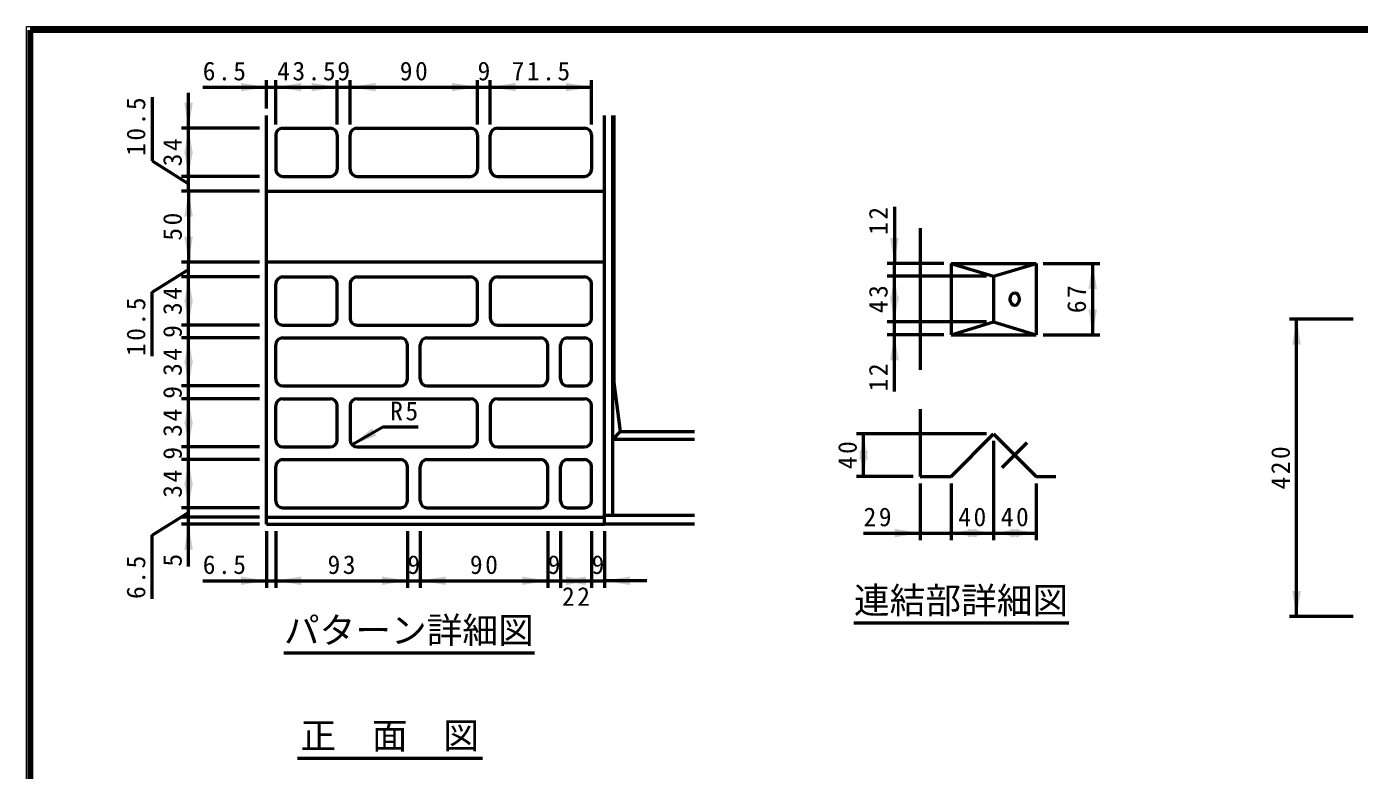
# Model space of a CAD drawing. Units: millimetres, scale not verified, with parts at other scales. Extents: x 100 to 4105, y 100 to 2870.
# Drawn here: x 100 to 1981, y 1820 to 2870 of the extents above; entities that cross this region are included whole.
import ezdxf
from ezdxf.enums import TextEntityAlignment as Align

# ---------------------------------------------------------------- set-up
doc = ezdxf.new("R2010")
doc.units = ezdxf.units.MM
doc.header["$LTSCALE"] = 5
doc.linetypes.add('USER2', pattern=[13.4, 10, -1.2, 1, -1.2])
doc.layers.add('V-nasSTD', color=7, linetype='Continuous', lineweight=35)
doc.styles.add('ＭＳ ゴシック', font='')
doc.styles.get('ＭＳ ゴシック').set_extended_font_data('MS Gothic')

msp = doc.modelspace()

# ---------------------------------------------------------------- hatches: boundary and pattern name
at = {"layer": 'V-nasSTD'}
for points in [[(402.603, 2778.604), (438.603, 2784.604), (402.603, 2790.604)], [(487.603, 2790.604), (451.603, 2784.604), (487.603, 2778.604)], [(502.603, 2778.604), (538.603, 2784.604), (502.603, 2790.604)], [(592.603, 2790.604), (556.603, 2784.604), (592.603, 2778.604)], [(700.603, 2778.604), (736.603, 2784.604), (700.603, 2790.604)], [(790.603, 2790.604), (754.603, 2784.604), (790.603, 2778.604)], [(861.603, 2778.604), (897.603, 2784.604), (861.603, 2790.604)], [(322.603, 2762.604), (328.603, 2726.604), (334.603, 2762.604)], [(334.603, 2690.604), (328.603, 2726.604), (322.603, 2690.604)], [(322.603, 2694.604), (328.603, 2658.604), (334.603, 2694.604)], [(334.603, 2601.604), (328.603, 2637.604), (322.603, 2601.604)], [(322.603, 2573.604), (328.603, 2537.604), (334.603, 2573.604)], [(1319.049, 2571.501), (1325.049, 2535.501), (1331.049, 2571.501)], [(1611.049, 2499.501), (1605.049, 2535.501), (1599.049, 2499.501)], [(334.603, 2480.604), (328.603, 2516.604), (322.603, 2480.604)], [(1331.049, 2481.501), (1325.049, 2517.501), (1319.049, 2481.501)], [(322.603, 2484.604), (328.603, 2448.604), (334.603, 2484.604)], [(1319.049, 2489.001), (1325.049, 2453.001), (1331.049, 2489.001)], [(1599.049, 2471.001), (1605.049, 2435.001), (1611.049, 2471.001)], [(1898.969, 2421.045), (1892.969, 2457.045), (1886.969, 2421.045)], [(334.603, 2394.604), (328.603, 2430.604), (322.603, 2394.604)], [(1331.049, 2399.001), (1325.049, 2435.001), (1319.049, 2399.001)], [(322.603, 2398.604), (328.603, 2362.604), (334.603, 2398.604)], [(334.603, 2308.604), (328.603, 2344.604), (322.603, 2308.604)], [(322.603, 2312.604), (328.603, 2276.604), (334.603, 2312.604)], [(587.709, 2302.729), (559.532, 2279.533), (593.709, 2292.337)], [(1287.549, 2259.001), (1281.549, 2295.001), (1275.549, 2259.001)], [(334.603, 2222.604), (328.603, 2258.604), (322.603, 2222.604)], [(1275.549, 2271.001), (1281.549, 2235.001), (1287.549, 2271.001)], [(322.603, 2226.604), (328.603, 2190.604), (334.603, 2226.604)], [(334.603, 2131.604), (328.603, 2167.604), (322.603, 2131.604)], [(1325.549, 2149.001), (1361.549, 2155.001), (1325.549, 2161.001)], [(1441.049, 2161.001), (1405.049, 2155.001), (1441.049, 2149.001)], [(1429.049, 2149.001), (1465.049, 2155.001), (1429.049, 2161.001)], [(1501.049, 2161.001), (1465.049, 2155.001), (1501.049, 2149.001)], [(1489.049, 2149.001), (1525.049, 2155.001), (1489.049, 2161.001)], [(402.603, 2081.604), (438.603, 2087.604), (402.603, 2093.604)], [(487.603, 2093.604), (451.603, 2087.604), (487.603, 2081.604)], [(601.603, 2081.604), (637.603, 2087.604), (601.603, 2093.604)], [(691.603, 2093.604), (655.603, 2087.604), (691.603, 2081.604)], [(799.603, 2081.604), (835.603, 2087.604), (799.603, 2093.604)], [(889.603, 2093.604), (853.603, 2087.604), (889.603, 2081.604)], [(861.603, 2081.604), (897.603, 2087.604), (861.603, 2093.604)], [(951.603, 2093.604), (915.603, 2087.604), (951.603, 2081.604)], [(1886.969, 2073.045), (1892.969, 2037.045), (1898.969, 2073.045)]]:
    msp.add_hatch(color=256, dxfattribs=at).paths.add_polyline_path(points)

# ---------------------------------------------------------------- linework, layer by layer
at = {"layer": 'V-nasSTD', "lineweight": 100}
for p, q in [((105, 2865), (105, 105)), ((4100, 2865), (105, 2865))]:
    msp.add_line(p, q, dxfattribs=at)
at = {"layer": 'V-nasSTD', "lineweight": 50}
for p, q in [((348.603, 2784.604), (438.603, 2784.604)), ((438.603, 2754.604), (438.603, 2794.604)), ((438.603, 2784.604), (451.603, 2784.604)), ((451.603, 2731.604), (451.603, 2794.604)), ((451.603, 2784.604), (538.603, 2784.604)), ((538.603, 2731.604), (538.603, 2794.604)), ((538.603, 2784.604), (556.603, 2784.604)), ((556.603, 2731.604), (556.603, 2794.604)), ((556.603, 2784.604), (736.603, 2784.604)), ((736.603, 2731.604), (736.603, 2794.604)), ((736.603, 2784.604), (754.603, 2784.604)), ((754.603, 2731.604), (754.603, 2794.604)), ((754.603, 2784.604), (897.603, 2784.604)), ((897.603, 2731.604), (897.603, 2794.604)), ((277.068, 2770.32), (277.068, 2680.32)), ((328.603, 2726.604), (328.603, 2776.604)), ((438.603, 2167.604), (438.603, 2744.604)), ((915.603, 2167.604), (915.603, 2744.604)), ((927.603, 2179.604), (927.603, 2744.604)), ((929.003, 2744.604), (929.003, 2367.604)), ((428.603, 2726.604), (318.603, 2726.604)), ((328.603, 2658.604), (328.603, 2726.604)), ((451.603, 2716.604), (451.603, 2668.604)), ((461.603, 2726.604), (528.603, 2726.604)), ((538.603, 2716.604), (538.603, 2668.604)), ((556.603, 2668.604), (556.603, 2716.604)), ((566.603, 2726.604), (726.603, 2726.604)), ((736.603, 2716.604), (736.603, 2668.604)), ((754.603, 2668.604), (754.603, 2716.604)), ((764.603, 2726.604), (887.603, 2726.604)), ((897.603, 2716.604), (897.603, 2668.604)), ((277.068, 2680.32), (328.603, 2648.104)), ((428.603, 2658.604), (318.603, 2658.604)), ((328.603, 2637.604), (328.603, 2658.604)), ((461.603, 2658.604), (528.603, 2658.604)), ((566.603, 2658.604), (726.603, 2658.604)), ((764.603, 2658.604), (887.603, 2658.604)), ((428.603, 2637.604), (318.603, 2637.604)), ((328.603, 2637.604), (328.603, 2537.604)), ((438.603, 2637.604), (915.603, 2637.604)), ((1325.049, 2615.501), (1325.049, 2535.501)), ((1361.549, 2585.251), (1361.549, 2385.251)), ((277.068, 2494.888), (328.603, 2527.104)), ((428.603, 2537.604), (318.603, 2537.604)), ((328.603, 2516.604), (328.603, 2537.604)), ((915.603, 2537.604), (438.603, 2537.604)), ((1395.049, 2535.501), (1315.049, 2535.501)), ((1325.049, 2517.501), (1325.049, 2535.501)), ((1405.049, 2535.501), (1405.049, 2435.001)), ((1405.049, 2535.501), (1525.049, 2535.501)), ((1405.049, 2535.501), (1465.049, 2517.501)), ((1465.049, 2517.501), (1525.049, 2535.501)), ((1525.049, 2535.501), (1525.049, 2435.001)), ((1535.049, 2535.501), (1615.049, 2535.501)), ((1605.049, 2435.001), (1605.049, 2535.501)), ((428.603, 2516.604), (318.603, 2516.604)), ((328.603, 2448.604), (328.603, 2516.604)), ((451.603, 2458.604), (451.603, 2506.604)), ((461.603, 2516.604), (528.603, 2516.604)), ((538.603, 2458.604), (538.603, 2506.604)), ((556.603, 2506.604), (556.603, 2458.604)), ((566.603, 2516.604), (726.603, 2516.604)), ((736.603, 2458.604), (736.603, 2506.604)), ((754.603, 2506.604), (754.603, 2458.604)), ((764.603, 2516.604), (887.603, 2516.604)), ((897.603, 2458.604), (897.603, 2506.604)), ((1455.049, 2517.501), (1315.049, 2517.501)), ((1325.049, 2453.001), (1325.049, 2517.501)), ((1465.049, 2517.501), (1465.049, 2453.001)), ((277.068, 2404.888), (277.068, 2494.888)), ((428.603, 2448.604), (318.603, 2448.604)), ((328.603, 2430.604), (328.603, 2448.604)), ((461.603, 2448.604), (528.603, 2448.604)), ((566.603, 2448.604), (726.603, 2448.604)), ((764.603, 2448.604), (887.603, 2448.604)), ((1455.049, 2453.001), (1315.049, 2453.001)), ((1325.049, 2435.001), (1325.049, 2453.001)), ((1405.049, 2435.001), (1465.049, 2453.001)), ((1465.049, 2453.001), (1525.049, 2435.001)), ((1972.969, 2457.045), (1882.969, 2457.045)), ((1892.969, 2037.045), (1892.969, 2457.045)), ((428.603, 2430.604), (318.603, 2430.604)), ((328.603, 2362.604), (328.603, 2430.604)), ((461.603, 2430.604), (627.603, 2430.604)), ((665.603, 2430.604), (825.603, 2430.604)), ((863.603, 2430.604), (887.603, 2430.604)), ((1395.049, 2435.001), (1315.049, 2435.001)), ((1325.049, 2355.001), (1325.049, 2435.001)), ((1405.049, 2435.001), (1525.049, 2435.001)), ((1535.049, 2435.001), (1615.049, 2435.001)), ((451.603, 2372.604), (451.603, 2420.604)), ((637.603, 2372.604), (637.603, 2420.604)), ((655.603, 2372.604), (655.603, 2420.604)), ((835.603, 2372.604), (835.603, 2420.604)), ((853.603, 2372.604), (853.603, 2420.604)), ((897.603, 2372.604), (897.603, 2420.604)), ((428.603, 2362.604), (318.603, 2362.604)), ((328.603, 2344.604), (328.603, 2362.604)), ((461.603, 2362.604), (627.603, 2362.604)), ((665.603, 2362.604), (825.603, 2362.604)), ((863.603, 2362.604), (887.603, 2362.604)), ((929.003, 2367.604), (938.121, 2298.122)), ((428.603, 2344.604), (318.603, 2344.604)), ((328.603, 2276.604), (328.603, 2344.604)), ((451.603, 2286.604), (451.603, 2334.604)), ((461.603, 2344.604), (528.603, 2344.604)), ((538.603, 2286.604), (538.603, 2334.604)), ((556.603, 2334.604), (556.603, 2286.604)), ((566.603, 2344.604), (726.603, 2344.604)), ((736.603, 2286.604), (736.603, 2334.604)), ((754.603, 2334.604), (754.603, 2286.604)), ((764.603, 2344.604), (887.603, 2344.604)), ((897.603, 2286.604), (897.603, 2334.604)), ((1361.549, 2330.001), (1361.549, 2235.001)), ((602.833, 2304.533), (559.532, 2279.533)), ((652.833, 2304.533), (602.833, 2304.533)), ((938.121, 2298.122), (927.603, 2287.604)), ((938.121, 2298.122), (1042.938, 2298.122)), ((428.603, 2276.604), (318.603, 2276.604)), ((328.603, 2258.604), (328.603, 2276.604)), ((461.603, 2276.604), (528.603, 2276.604)), ((566.603, 2276.604), (726.603, 2276.604)), ((764.603, 2276.604), (887.603, 2276.604)), ((927.603, 2287.604), (1042.938, 2287.604)), ((1455.049, 2295.001), (1271.549, 2295.001)), ((1281.549, 2235.001), (1281.549, 2295.001)), ((1405.049, 2235.001), (1465.049, 2295.001)), ((1465.049, 2295.001), (1525.049, 2235.001)), ((1465.049, 2285.001), (1465.049, 2145.001)), ((428.603, 2258.604), (318.603, 2258.604)), ((328.603, 2190.604), (328.603, 2258.604)), ((461.603, 2258.604), (627.603, 2258.604)), ((665.603, 2258.604), (825.603, 2258.604)), ((863.603, 2258.604), (887.603, 2258.604)), ((451.603, 2200.604), (451.603, 2248.604)), ((637.603, 2200.604), (637.603, 2248.604)), ((655.603, 2200.604), (655.603, 2248.604)), ((835.603, 2200.604), (835.603, 2248.604)), ((853.603, 2200.604), (853.603, 2248.604)), ((897.603, 2200.604), (897.603, 2248.604)), ((1351.549, 2235.001), (1271.549, 2235.001)), ((1361.549, 2235.001), (1405.049, 2235.001)), ((1361.549, 2225.001), (1361.549, 2145.001)), ((1405.049, 2225.001), (1405.049, 2145.001)), ((1525.049, 2235.001), (1553.049, 2235.001)), ((1525.049, 2225.001), (1525.049, 2145.001)), ((277.068, 2151.888), (328.603, 2184.104)), ((428.603, 2190.604), (318.603, 2190.604)), ((328.603, 2177.604), (328.603, 2190.604)), ((461.603, 2190.604), (627.603, 2190.604)), ((665.603, 2190.604), (825.603, 2190.604)), ((863.603, 2190.604), (887.603, 2190.604)), ((428.603, 2177.604), (318.603, 2177.604)), ((428.603, 2167.604), (318.603, 2167.604)), ((328.603, 2167.604), (328.603, 2177.604)), ((328.603, 2107.604), (328.603, 2167.604)), ((438.603, 2177.604), (915.603, 2177.604)), ((438.603, 2167.604), (915.603, 2167.604)), ((1042.938, 2179.604), (915.603, 2179.604)), ((1042.938, 2167.604), (915.603, 2167.604)), ((277.068, 2061.888), (277.068, 2151.888)), ((438.603, 2157.604), (438.603, 2077.604)), ((451.603, 2157.604), (451.603, 2077.604)), ((637.603, 2157.604), (637.603, 2077.604)), ((655.603, 2157.604), (655.603, 2077.604)), ((835.603, 2157.604), (835.603, 2077.604)), ((853.603, 2157.604), (853.603, 2077.604)), ((897.603, 2157.604), (897.603, 2077.604)), ((915.603, 2157.604), (915.603, 2077.604)), ((1281.549, 2155.001), (1361.549, 2155.001)), ((1361.549, 2155.001), (1405.049, 2155.001)), ((1405.049, 2155.001), (1465.049, 2155.001)), ((1465.049, 2155.001), (1525.049, 2155.001)), ((348.603, 2087.604), (438.603, 2087.604)), ((438.603, 2087.604), (451.603, 2087.604)), ((451.603, 2087.604), (637.603, 2087.604)), ((637.603, 2087.604), (655.603, 2087.604)), ((655.603, 2087.604), (835.603, 2087.604)), ((835.603, 2087.604), (853.603, 2087.604)), ((853.603, 2087.604), (897.603, 2087.604)), ((897.603, 2087.604), (915.603, 2087.604)), ((975.603, 2087.604), (915.603, 2087.604)), ((1972.969, 2037.045), (1882.969, 2037.045)), ((1267.976, 2027.999), (1571.384, 2027.999)), ((463.149, 1985.842), (817.158, 1985.842)), ((482.566, 1837.045), (743.373, 1837.045))]:
    msp.add_line(p, q, dxfattribs=at)
at = {"layer": 'V-nasSTD', "linetype": 'USER2', "lineweight": 50}
msp.add_line((1477.371, 2247.324), (1512.727, 2282.679), dxfattribs=at)
at = {"layer": 'V-nasSTD', "lineweight": 13}
msp.add_lwpolyline([(100, 100), (100, 2870), (4105, 2870), (4105, 100)], close=True, dxfattribs=at)
at = {"layer": 'V-nasSTD', "lineweight": 50}
for centre, start, end in [((461.603, 2716.604), 90, 180), ((528.603, 2716.604), 0, 90), ((566.603, 2716.604), 90, 180), ((726.603, 2716.604), 0, 90), ((764.603, 2716.604), 90, 180), ((887.603, 2716.604), 0, 90), ((461.603, 2668.604), 180, 270), ((528.603, 2668.604), 270, 0), ((566.603, 2668.604), 180, 270), ((726.603, 2668.604), 270, 0), ((764.603, 2668.604), 180, 270), ((887.603, 2668.604), 270, 0), ((461.603, 2506.604), 90, 180), ((528.603, 2506.604), 0, 90), ((566.603, 2506.604), 90, 180), ((726.603, 2506.604), 0, 90), ((764.603, 2506.604), 90, 180), ((887.603, 2506.604), 0, 90), ((461.603, 2458.604), 180, 270), ((528.603, 2458.604), 270, 0), ((566.603, 2458.604), 180, 270), ((726.603, 2458.604), 270, 0), ((764.603, 2458.604), 180, 270), ((887.603, 2458.604), 270, 0), ((461.603, 2420.604), 90, 180), ((627.603, 2420.604), 0, 90), ((665.603, 2420.604), 90, 180), ((825.603, 2420.604), 0, 90), ((863.603, 2420.604), 90, 180), ((887.603, 2420.604), 0, 90), ((461.603, 2372.604), 180, 270), ((627.603, 2372.604), 270, 0), ((665.603, 2372.604), 180, 270), ((825.603, 2372.604), 270, 0), ((863.603, 2372.604), 180, 270), ((887.603, 2372.604), 270, 0), ((461.603, 2334.604), 90, 180), ((528.603, 2334.604), 0, 90), ((566.603, 2334.604), 90, 180), ((726.603, 2334.604), 0, 90), ((764.603, 2334.604), 90, 180), ((887.603, 2334.604), 0, 90), ((461.603, 2286.604), 180, 270), ((528.603, 2286.604), 270, 0), ((566.603, 2286.604), 180, 270), ((726.603, 2286.604), 270, 0), ((764.603, 2286.604), 180, 270), ((887.603, 2286.604), 270, 0), ((461.603, 2248.604), 90, 180), ((627.603, 2248.604), 0, 90), ((665.603, 2248.604), 90, 180), ((825.603, 2248.604), 0, 90), ((863.603, 2248.604), 90, 180), ((887.603, 2248.604), 0, 90), ((461.603, 2200.604), 180, 270), ((627.603, 2200.604), 270, 0), ((665.603, 2200.604), 180, 270), ((825.603, 2200.604), 270, 0), ((863.603, 2200.604), 180, 270), ((887.603, 2200.604), 270, 0)]:
    msp.add_arc(centre, 10, start, end, dxfattribs=at)
msp.add_ellipse((1495.049, 2485.251), major_axis=(0, 9), ratio=0.707107, dxfattribs=at)

# ---------------------------------------------------------------- texts
at = {"layer": 'V-nasSTD', "style": 'ＭＳ ゴシック'}
for s, height, p in [('9', 26.39, (538.603, 2820.604)), ('9', 26.39, (736.603, 2820.604)), ('9', 26.39, (637.603, 2123.604)), ('9', 26.39, (835.603, 2123.604)), ('9', 26.39, (897.603, 2123.604)), ('連結部詳細図', 36.95, (1267.976, 2078.399)), ('パターン詳細図', 36.95, (463.149, 2036.242)), ('正\u3000面\u3000図', 36.95, (486.566, 1887.445))]:
    msp.add_text(s, height=height, dxfattribs=at).set_placement(p, align=Align.TOP_LEFT)
for s, p in [('9', (292.603, 2430.604)), ('9', (292.603, 2344.604)), ('9', (292.603, 2258.604)), ('5', (292.603, 2107.604))]:
    msp.add_text(s, height=26.39, rotation=90, dxfattribs=at).set_placement(p, align=Align.TOP_LEFT)
at = {"layer": 'V-nasSTD', "char_height": 26.39, "attachment_point": 1, "style": 'ＭＳ ゴシック'}
for s, insert in [('\\T1.2;6.5', (348.603, 2820.604)), ('\\T1.2;43.5', (453.703, 2820.604)), ('\\T1.2;90', (626.803, 2820.604)), ('\\T1.2;71.5', (784.703, 2820.604)), ('\\T1.2;R5', (613.233, 2340.533)), ('\\T1.2;29', (1281.549, 2191.001)), ('\\T1.2;40', (1415.249, 2191.001)), ('\\T1.2;40', (1475.249, 2191.001)), ('\\T1.2;6.5', (348.603, 2123.604)), ('\\T1.2;93', (524.803, 2123.604)), ('\\T1.2;90', (725.803, 2123.604)), ('\\T1.2;22', (855.803, 2078.604))]:
    msp.add_mtext(s, dxfattribs=dict(at, insert=insert))
at = {"layer": 'V-nasSTD', "char_height": 26.39, "attachment_point": 1, "rotation": 90, "style": 'ＭＳ ゴシック'}
for s, insert in [('\\T1.2;10.5', (241.068, 2687.52)), ('\\T1.2;34', (292.603, 2672.804)), ('\\T1.2;50', (292.603, 2567.804)), ('\\T1.2;12', (1289.049, 2575.901)), ('\\T1.2;43', (1289.049, 2465.451)), ('\\T1.2;67', (1569.049, 2465.451)), ('\\T1.2;10.5', (241.068, 2404.888)), ('\\T1.2;34', (292.603, 2462.804)), ('\\T1.2;34', (292.603, 2376.804)), ('\\T1.2;12', (1289.049, 2355.001)), ('\\T1.2;34', (292.603, 2290.804)), ('\\T1.2;40', (1245.549, 2245.201)), ('\\T1.2;420', (1856.969, 2216.445)), ('\\T1.2;34', (292.603, 2204.804)), ('\\T1.2;6.5', (241.068, 2061.888))]:
    msp.add_mtext(s, dxfattribs=dict(at, insert=insert))

doc.saveas('drawing.dxf')
